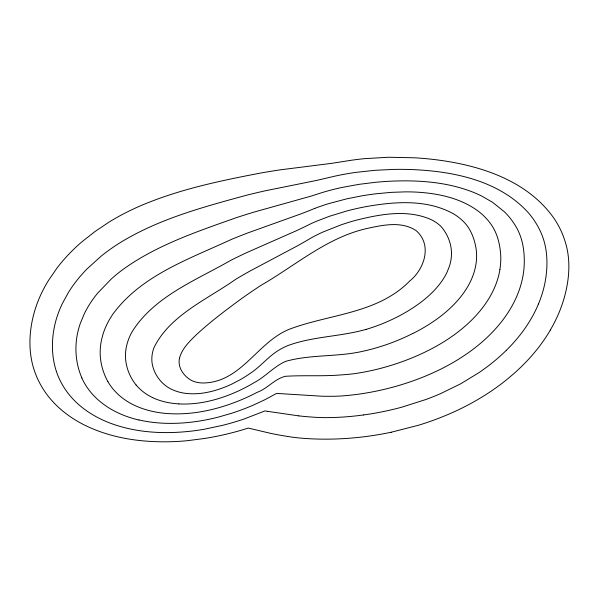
<?xml version="1.0" encoding="UTF-8"?>
<svg xmlns="http://www.w3.org/2000/svg" width="599" height="599" viewBox="0 0 599 599"><rect width="100%" height="100%" fill="white"/><g stroke="black" fill="none" stroke-linecap="round" stroke-linejoin="round"><path stroke-width="0.9" d="M538.486 303.925L537.056 307.227A159.282 113.997 -18.3 0 1 506.297 350.355M550.324 330.056L552.42 326.365A189.336 135.509 -18.3 0 0 564.116 298.175C569.469 279.463 571.072 259.157 564.782 240.454A165.436 118.4 -18.3 0 0 554.532 219.144C527.682 180.014 478.773 164.807 433.826 159.491A294.918 211.065 -18.3 0 0 414.553 157.792L388.601 157.252L364.566 158.66A215.46 154.205 -18.3 0 0 350.37 160.397L331.973 163.302L280.572 169.802A512.085 366.491 -18.3 0 0 260.535 173.059C219.998 180.823 179.161 189.336 141.027 205.584A179.206 128.253 -18.3 0 0 109.085 222.072L94.889 231.596L81.943 241.786A164.298 117.591 -18.3 0 0 56.89 268.195L48.414 280.572A169.554 121.35 -18.3 0 0 36.599 305.018C30.564 322.247 28.123 341.078 31.388 359.138A163.707 117.164 -18.3 0 0 49.455 397.751A161.812 115.809 -18.3 0 0 83.268 424.429C110.755 438.446 142.233 442.691 172.774 441.658A193.499 138.489 -18.3 0 0 187.247 440.699L204.641 438.468A218.702 156.526 -18.3 0 0 239.72 430.674L248.315 428.075L270.553 433.339A341.774 244.602 -18.3 0 0 291.863 437.105L299.32 437.981A243.583 174.331 -18.3 0 0 344.245 438.58A244.078 174.683 -18.3 0 0 391.11 432.261M412.621 333.65C430.711 324.516 447.91 312.76 460.698 296.849A96.746 69.237 -18.3 0 0 465.708 289.909A92.216 66.002 -18.3 0 0 476.594 257.503A98.311 70.36 -18.3 0 0 475.733 246.593C474.146 238.679 471.248 230.75 466.104 224.438A77.136 55.205 -18.3 0 0 453.308 213.723C426.323 198.853 393.738 201.608 364.544 206.902A194.585 139.26 -18.3 0 0 346.843 210.975L329.712 216.194L317.23 220.941A127.909 91.542 -18.3 0 0 311.113 223.622L309.541 224.393A329.413 235.759 -18.3 0 1 296.063 230.87L246.938 252.523A444.031 317.792 -18.3 0 0 231.004 260.206C196.113 280.287 154.078 296.303 131.9 332.071A75.856 54.292 -18.3 0 0 125.88 349.794C124.068 362.313 128.276 375.274 136.13 385.052M314.827 208.392L312.364 209.365A304.479 217.916 -18.3 0 1 301.304 213.738L248.233 232.764A462.645 331.112 -18.3 0 0 231.049 239.57C189.194 259.015 141.184 275.39 112.844 314.205A97.525 69.798 -18.3 0 0 102.983 334.294L101.62 339.461A100.887 72.202 -18.3 0 0 100.243 349.561C99.681 360.725 102.526 371.979 107.94 381.728M366.086 329.383C340.539 336.69 313.262 336.301 288.216 345.451A47.643 34.098 -18.3 0 0 281.882 348.453C269.894 354.511 261.77 365.637 250.741 373.02A99.966 71.543 -18.3 0 1 239.42 380.133L232.247 383.862A84.504 60.477 -18.3 0 1 225.419 386.872C212.166 392.158 197.595 395.37 183.331 393.011A47.942 34.308 -18.3 0 1 172.549 389.762C161.805 385.105 153.898 374.607 152.094 363.084A54.419 38.942 -18.3 0 1 151.824 358.898A52.809 37.789 -18.3 0 1 153.943 347.764C169.599 315.201 207.89 299.073 235.766 279.261A430.426 308.051 -18.3 0 1 250.352 270.853L297.194 245.972A343.272 245.68 -18.3 0 0 310.754 238.177L311.502 237.743A109.025 78.027 -18.3 0 1 323.003 232.008L341.033 224.872A169.539 121.335 -18.3 0 1 356.218 220.2C380.462 214.157 407.739 209.021 431.467 219.766A54.876 39.279 -18.3 0 1 441.403 226.879C447.97 234.643 451.893 244.826 451.459 255.054A68.496 49.021 -18.3 0 1 449.377 266.375L447.116 272.081A73.909 52.899 -18.3 0 1 444.099 277.689C435.188 292.095 421.509 302.824 407.17 311.465A132.274 94.672 -18.3 0 1 389.425 320.697A129.182 92.456 -18.3 0 1 366.094 329.39M391.11 432.261L418.319 425.29A209.89 150.214 -18.3 0 0 451.197 413.115A190.864 136.602 -18.3 0 0 505.87 380.365L513.156 374.24A182.148 130.365 -18.3 0 0 550.339 330.056M178.876 403.913C199.639 404.991 220.26 399.376 238.979 390.713A123.911 88.682 -18.3 0 0 253.819 382.851C264.788 377.168 273.047 367.464 284.143 362.058A25.165 18.007 -18.3 0 1 286.082 361.242C310.941 354.308 337.424 357.086 362.59 351.328A151.083 108.127 -18.3 0 0 412.561 333.561M298.811 415.886L267.341 411.311M267.117 411.273L264.998 410.914L244.018 419.03A197.842 141.596 -18.3 0 1 222.109 425.455L204.536 429.191A171.726 122.907 -18.3 0 1 190.609 431.205C165.436 433.998 139.455 432.905 115.27 424.931A140.473 100.535 -18.3 0 1 76.582 402.663A140.72 100.714 -18.3 0 1 56.396 371.41M81.898 377.962C76.522 365.712 74.823 351.913 76.605 338.682A124.757 89.288 -18.3 0 1 80.333 323.333L84.257 313.883A119.643 85.627 -18.3 0 1 97.847 292.926L111.302 278.977A133.839 95.788 -18.3 0 1 122.6 269.73C156.556 245.148 196.861 231.671 235.976 217.796A479.252 343.002 -18.3 0 1 254.276 212.024L310.671 196.225A263.912 188.88 -18.3 0 0 319.23 193.492L322.629 192.421A175.934 125.91 -18.3 0 1 342.838 187.285L359.026 184.342L375.67 182.283A244.736 175.155 -18.3 0 1 392.367 181.115C419.525 180.022 447.423 182.111 472.933 192.137A142.809 102.204 -18.3 0 1 482.09 196.247L492.655 202.365L504.463 211.866A121.29 86.81 -18.3 0 1 515.507 225.883C522.86 237.781 524.851 252.134 524.17 265.889A143.865 102.961 -18.3 0 1 520.883 284.862A140.578 100.61 -18.3 0 1 519.041 290.552A136.909 97.981 -18.3 0 1 495.875 328.454A143.431 102.654 -18.3 0 1 476.714 346.454C457.329 361.893 434.926 373.222 411.595 381.376A199.894 143.064 -18.3 0 1 377.842 390.795A198.831 142.3 -18.3 0 1 340.509 396.036L335.298 396.246A286.988 205.397 -18.3 0 1 322.105 396.231L276.566 393.401L265.072 399.638L252.845 405.321A172.325 123.334 -18.3 0 1 231.454 413.325L218.38 417.099A152.693 109.28 -18.3 0 1 205.172 420.041C186.851 423.471 167.967 424.541 149.465 421.906A121.215 86.75 -18.3 0 1 138.983 419.929M56.388 371.417C51.11 355.379 51.364 337.776 55.64 321.536A147.062 105.252 -18.3 0 1 62.326 303.596L68.346 292.597A141.888 101.545 -18.3 0 1 87.327 268.637L101.209 256.11A154.879 110.845 -18.3 0 1 119.179 243.276C157.822 219.271 202.305 207.291 245.785 195.439A496.938 355.656 -18.3 0 1 265.043 190.841L316.077 180.539L334.489 176.241A197.902 141.641 -18.3 0 1 355.948 172.377L375.221 170.288L393.401 169.42A270.194 193.38 -18.3 0 1 411.506 169.554C453.144 171.179 498.855 180.374 528.146 212.525A143.573 102.751 -18.3 0 1 539.654 229.851C547.284 244.939 548.242 262.392 545.659 278.857A166.672 119.283 -18.3 0 1 538.494 303.925M138.916 420.034A118.003 84.452 -18.3 0 1 81.838 377.984M178.884 403.883A72.194 51.671 -18.3 0 1 152.618 397.639M152.625 397.624A73.789 52.809 -18.3 0 1 136.16 385.03M506.29 350.348A166.028 118.827 -18.3 0 1 479.11 372.548L460.721 383.779L440.617 393.618A196.539 140.66 -18.3 0 1 426.031 399.473L401.682 407.215A223.24 159.768 -18.3 0 1 363.533 414.957M363.533 414.935A216.404 154.879 -18.3 0 1 322.142 417.608L315.755 417.331A315.928 226.108 -18.3 0 1 298.811 415.886M499.933 269.303A120.444 86.196 -18.3 0 0 500.734 255.683C500.098 244.594 497.44 233.191 490.843 224.063A99.194 70.989 -18.3 0 0 478.339 211.237C460.594 198.014 438.109 193.327 416.41 192.122A164.478 117.718 -18.3 0 0 405.695 191.86L391.469 192.346L376.629 193.709A219.593 157.163 -18.3 0 0 361.556 195.903L346.619 198.875L328.814 203.593A149.271 106.832 -18.3 0 0 314.827 208.377M499.955 269.303A114.536 81.973 -18.3 0 1 483.573 306.426A119.695 85.664 -18.3 0 1 471.772 319.978C455.884 335.687 436.431 347.383 416.006 356.21A177.536 127.063 -18.3 0 1 386.849 366.64A174.481 124.877 -18.3 0 1 353.979 373.746L349.996 374.188A258.738 185.181 -18.3 0 1 340.531 374.952C322.24 376.457 303.858 375.131 285.566 376.292C274.836 378.643 267.431 388.714 257.098 392.352A148.073 105.978 -18.3 0 1 238.821 400.828C215.79 410.105 190.752 415.504 165.856 413.415A95.69 68.488 -18.3 0 1 129.474 402.723A96.11 68.788 -18.3 0 1 107.962 381.72M179.475 358.247C177.439 367.352 183.773 376.254 191.493 380.447A26.094 18.681 -18.3 0 0 204.012 382.971C242.078 381.788 257.81 341.093 290.418 328.829C330.491 313.996 377.834 313.509 409.604 281.126C424.399 269.236 432.53 245.006 416.223 230.72C401.847 220.994 383.18 224.932 367.389 228.399C327.286 237.271 296.093 265.11 261.366 285.124A415.886 297.643 -18.3 0 0 241 299.028C225.434 310.462 209.905 322.067 195.776 335.283C189.082 341.827 181.864 348.865 179.475 358.247"/></g></svg>
